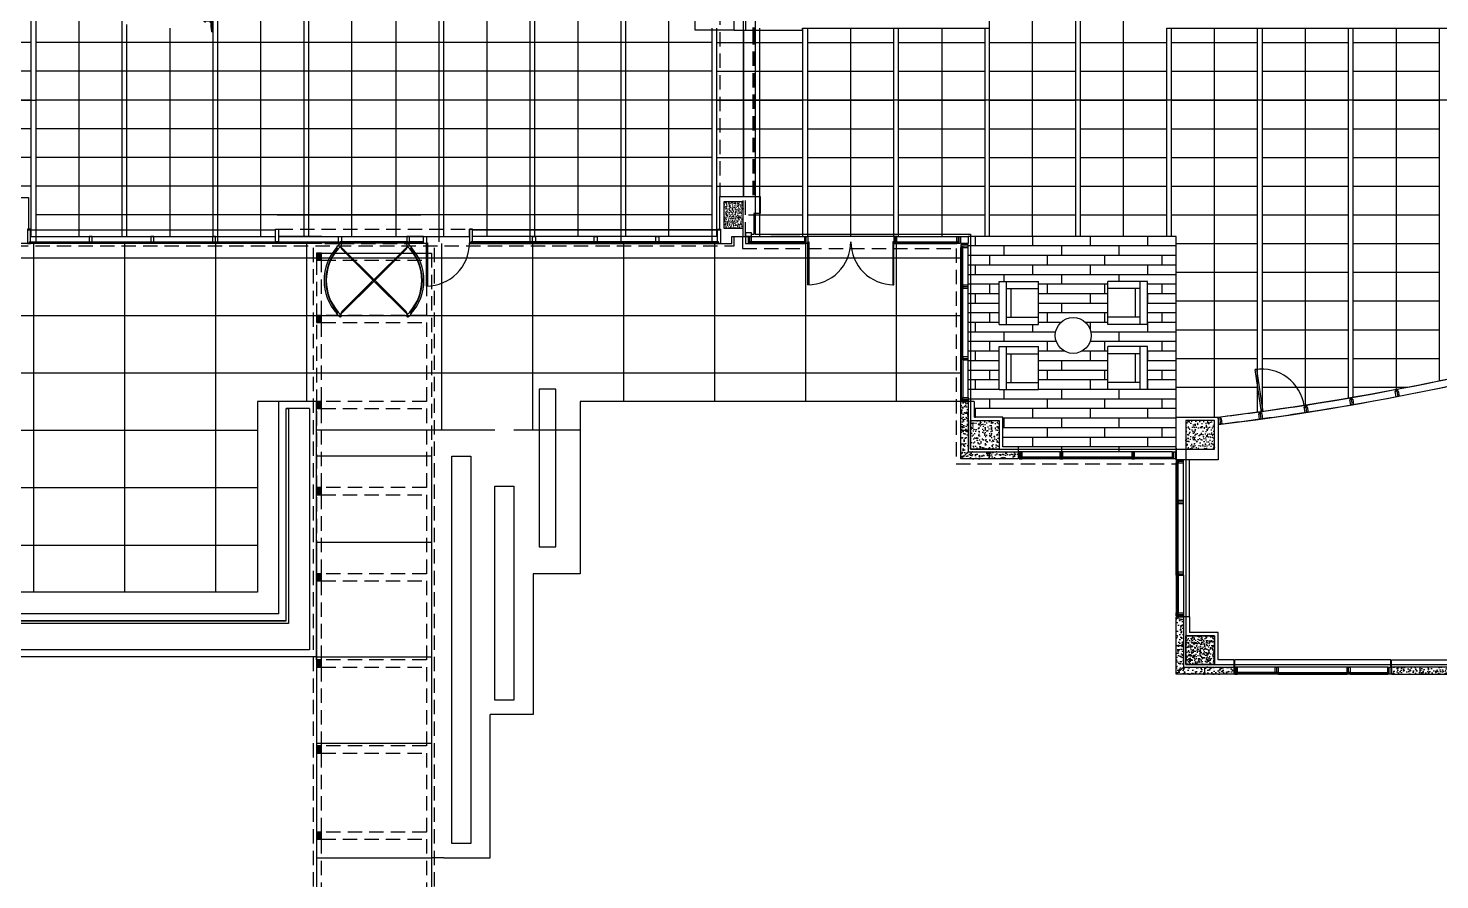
# Model space of a CAD drawing. Header units: inches. Extents: x -744 to 10613, y 1541 to 7685.
# Drawn here: x 5725 to 6904, y 5138 to 5850 of the extents above; entities that cross this region are included whole.
import ezdxf

# ---------------------------------------------------------------- set-up
doc = ezdxf.new("R2010")
doc.units = ezdxf.units.IN
doc.header["$LTSCALE"] = 96
doc.header["$MEASUREMENT"] = 0
doc.header["$PDSIZE"] = 1.5
doc.linetypes.add('HIDDEN2', pattern=[0.1875, 0.125, -0.0625])
doc.layers.get('0').update_dxf_attribs({"linetype": 'CONTINUOUS'})
for name, color, linetype in [('0_sIDEWALK', 30, 'CONTINUOUS'), ('1', 3, 'CONTINUOUS'), ('A-0-Shade', 252, 'CONTINUOUS'), ('A-ADA BUTTONS', 1, 'CONTINUOUS'), ('A-DR', 3, 'CONTINUOUS'), ('A-Floor Pattern', 251, 'CONTINUOUS'), ('A-LIGHTS', 1, 'CONTINUOUS'), ('A-SEC DESK', 3, 'CONTINUOUS'), ('A-TXT', 4, 'CONTINUOUS'), ('A_0_CONST', 11, 'CONTINUOUS'), ('A_1-7_CW_PC', 2, 'CONTINUOUS'), ('A_1-7_CW_PC_H', 6, 'CONTINUOUS'), ('A_1-8_COL', 7, 'CONTINUOUS'), ('A_1-8_COL_H', 6, 'CONTINUOUS'), ('A_1-8_COL_TEN_GYP', 2, 'CONTINUOUS'), ('A_1-8_CW_GLASS', 1, 'CONTINUOUS'), ('A_1-8_CW_GYP', 2, 'CONTINUOUS'), ('A_1-8_CW_MULL', 2, 'CONTINUOUS'), ('A_1-8_CW_PC', 2, 'CONTINUOUS'), ('A_1-8_CW_PC_H', 6, 'CONTINUOUS'), ('A_1-8_CW_SILL', 9, 'CONTINUOUS'), ('A_1_COL', 7, 'CONTINUOUS'), ('A_1_CW_GLASS', 1, 'CONTINUOUS'), ('A_1_CW_GYP', 2, 'CONTINUOUS'), ('A_1_CW_MULL', 2, 'CONTINUOUS'), ('A_1_CW_SILL', 9, 'CONTINUOUS'), ('A_1_CW_SLAB', 66, 'CONTINUOUS'), ('A_1_DR_PLN', 30, 'CONTINUOUS'), ('A_1_Sill', 1, 'CONTINUOUS'), ('A_1_STOR_MULL', 2, 'CONTINUOUS'), ('A_1_WALL_IN', 2, 'CONTINUOUS'), ('A_2-FINE', 1, 'CONTINUOUS'), ('A_BSEBD HTR', 8, 'CONTINUOUS'), ('A_FURNITURE', 1, 'CONTINUOUS'), ('A_PLANTER', 3, 'CONTINUOUS'), ('COVERED WALK', 1, 'CONTINUOUS'), ('I-FURN', 1, 'CONTINUOUS')]:
    doc.layers.add(name, color=color, linetype=linetype)

# ---------------------------------------------------------------- blocks, each defined once
blk = doc.blocks.new('Chair-Ambas')
for p, q in [((-18, 33), (-18, 0)), ((18, 33), (-18, 33)), ((18, 27), (-18, 27)), ((-12, 27), (-12, 0)), ((12, 27), (12, 0)), ((18, 33), (18, 0)), ((12, 23), (-12, 23)), ((18, 0), (-18, 0))]:
    blk.add_line(p, q)
blk = doc.blocks.new('COL_1-8_24X24')
at = {"layer": 'A_1-8_COL_H'}
h = blk.add_hatch(dxfattribs=at)
h.set_pattern_fill('AR-CONC,_I', color=256, style=2)
h.set_pattern_definition([(50, (-6180, -6718.462), (7.172602, -0.6275213), [0.75, -8.25]), (355, (-6180, -6718.462), (-1.3875133, 7.5219213), [0.6, -6.6]), (100.4514, (-6179.402, -6718.5144), (5.785094, 6.8943954), [0.637402, -7.011421]), (46.1842, (-6180, -6716.462), (10.6724105, -1.65519), [1.125, -12.375]), (96.6356, (-6179.111, -6716.6), (9.346627, 9.741179), [0.956103, -10.51713]), (351.1842, (-6180, -6716.462), (9.34662, 9.741186), [0.9, -9.9]), (21, (-6179, -6716.962), (5.9690705, -4.026189), [0.75, -8.25]), (326, (-6179, -6716.962), (2.4331533, 7.2515005), [0.6, -6.6]), (71.4514, (-6178.5026, -6717.2976), (8.4022263, 3.225305), [0.637402, -7.011421]), (37.5, (-6180, -6718.462), (0.12159855, 3.32893854), [0, -6.52, 0, -6.7, 0, -6.625]), (7.5, (-6180, -6718.462), (2.6306954, 3.9441171), [0, -3.82, 0, -6.37, 0, -2.525]), (327.5, (-6182.23, -6718.462), (5.3382244, -0.2255487), [0, -2.5, 0, -7.8, 0, -10.35]), (317.5, (-6183.23, -6718.462), (5.8318617, 1.0010498), [0, -3.25, 0, -5.18, 0, -7.35])])
h.paths.add_polyline_path([(-12, -12), (12, -12), (12, 12), (-12, 12)])
at = {"layer": 'A_0_CONST'}
blk.add_point((0, 0), dxfattribs=at)
at = {"layer": 'A_1-8_COL'}
blk.add_lwpolyline([(-12, -12), (12, -12), (12, 12), (-12, 12)], close=True, dxfattribs=at)
blk = doc.blocks.new('MUL_1-8_EX2')
at = {"layer": 'A_0_CONST'}
blk.add_line((0, 0), (0, -6), dxfattribs=at)
at = {"layer": 'A_1-8_CW_MULL'}
blk.add_lwpolyline([(-1.25, -6), (-1.25, 0), (1.25, 0), (1.25, -0.5), (0.5, -0.5), (0.5, -1.5), (1.25, -1.5), (1.25, -6)], close=True, dxfattribs=at)
blk = doc.blocks.new('PRE_1-8_COL2')
at = {"layer": 'A_1-8_CW_PC_H'}
h = blk.add_hatch(dxfattribs=at)
h.set_pattern_fill('AR-CONC', color=256, angle=90, style=0)
h.set_pattern_definition([(140, (-4476, -6744), (0.6275213, 7.172602), [0.75, -8.25]), (85, (-4476, -6744), (-7.5219213, -1.3875133), [0.6, -6.6]), (190.4514, (-4475.948, -6743.402), (-6.8943954, 5.785094), [0.637402, -7.011421]), (136.1842, (-4478, -6744), (1.65519, 10.6724105), [1.125, -12.375]), (186.6356, (-4477.862, -6743.111), (-9.741179, 9.346627), [0.956103, -10.51713]), (81.1842, (-4478, -6744), (-9.741186, 9.34662), [0.9, -9.9]), (111, (-4477.5, -6743), (4.026189, 5.9690705), [0.75, -8.25]), (56, (-4477.5, -6743), (-7.2515005, 2.433153), [0.6, -6.6]), (161.4514, (-4477.1645, -6742.5026), (-3.225305, 8.402226), [0.637402, -7.011421]), (127.5, (-4476, -6744), (-3.3289385, 0.12159855), [0, -6.52, 0, -6.7, 0, -6.625]), (97.5, (-4476, -6744), (-3.9441171, 2.6306954), [0, -3.82, 0, -6.37, 0, -2.525]), (57.5, (-4476, -6746.23), (0.2255487, 5.3382244), [0, -2.5, 0, -7.8, 0, -10.35]), (47.5, (-4476, -6747.23), (-1.0010498, 5.8318617), [0, -3.25, 0, -5.18, 0, -7.35])])
h.paths.add_polyline_path([(6, -48), (6, -6), (48, -6), (48, 0), (0, 0), (0, -48)])
at = {"layer": 'A_0_CONST'}
for p, q in [((6, -6), (0, 0)), ((24, 0), (24, -6)), ((0, -24), (6, -24))]:
    blk.add_line(p, q, dxfattribs=at)
at = {"layer": 'A_1-8_CW_PC'}
blk.add_lwpolyline([(6, -48), (6, -6), (48, -6), (48, 0), (0, 0), (0, -48)], close=True, dxfattribs=at)
blk = doc.blocks.new('MUL_1-8_EX1')
at = {"layer": 'A_0_CONST'}
blk.add_line((0, 0), (0, -6), dxfattribs=at)
at = {"layer": 'A_1-8_CW_MULL'}
blk.add_lwpolyline([(0.5, -1.5), (1.25, -1.5), (1.25, -6), (-1.25, -6), (-1.25, -1.5), (-0.5, -1.5), (-0.5, -0.5), (-1.25, -0.5), (-1.25, 0), (1.25, 0), (1.25, -0.5), (0.5, -0.5)], close=True, dxfattribs=at)
blk = doc.blocks.new('MUL_1_EX2')
at = {"layer": 'A_0_CONST'}
blk.add_line((0, 0), (0, -6), dxfattribs=at)
at = {"layer": 'A_1_CW_MULL'}
blk.add_lwpolyline([(-1.25, -6), (-1.25, 0), (1.25, 0), (1.25, -0.5), (0.5, -0.5), (0.5, -1.5), (1.25, -1.5), (1.25, -6)], close=True, dxfattribs=at)
blk = doc.blocks.new('MUL_1_EX1')
at = {"layer": 'A_0_CONST'}
blk.add_line((0, 0), (0, -6), dxfattribs=at)
at = {"layer": 'A_1_CW_MULL'}
blk.add_lwpolyline([(-0.5, -1.5), (-1.25, -1.5), (-1.25, -6), (1.25, -6), (1.25, -1.5), (0.5, -1.5), (0.5, -0.5), (1.25, -0.5), (1.25, 0), (-1.25, 0), (-1.25, -0.5), (-0.5, -0.5)], close=True, dxfattribs=at)
blk = doc.blocks.new('PRE_1-8_COL1')
at = {"layer": 'A_1-8_CW_PC_H'}
h = blk.add_hatch(dxfattribs=at)
h.set_pattern_fill('AR-CONC', color=256, style=0)
h.set_pattern_definition([(50, (-5100, -6744), (7.172602, -0.6275213), [0.75, -8.25]), (355, (-5100, -6744), (-1.3875133, 7.5219213), [0.6, -6.6]), (100.4514, (-5099.402, -6744.052), (5.785094, 6.8943954), [0.637402, -7.011421]), (46.1842, (-5100, -6742), (10.6724105, -1.65519), [1.125, -12.375]), (96.6356, (-5099.111, -6742.138), (9.346627, 9.741179), [0.956103, -10.51713]), (351.1842, (-5100, -6742), (9.34662, 9.741186), [0.9, -9.9]), (21, (-5099, -6742.5), (5.9690705, -4.026189), [0.75, -8.25]), (326, (-5099, -6742.5), (2.433153, 7.2515005), [0.6, -6.6]), (71.4514, (-5098.5026, -6742.8355), (8.4022263, 3.225305), [0.637402, -7.011421]), (37.5, (-5100, -6744), (0.12159855, 3.3289385), [0, -6.52, 0, -6.7, 0, -6.625]), (7.5, (-5100, -6744), (2.6306954, 3.9441171), [0, -3.82, 0, -6.37, 0, -2.525]), (327.5, (-5102.23, -6744), (5.3382244, -0.2255487), [0, -2.5, 0, -7.8, 0, -10.35]), (317.5, (-5103.23, -6744), (5.8318617, 1.0010498), [0, -3.25, 0, -5.18, 0, -7.35])])
h.paths.add_polyline_path([(-24, -6), (24, -6), (24, 0), (-24, 0)])
at = {"layer": 'A_0_CONST'}
blk.add_line((0, 0), (0, -6), dxfattribs=at)
at = {"layer": 'A_1-8_CW_PC'}
blk.add_lwpolyline([(-24, -6), (24, -6), (24, 0), (-24, 0)], close=True, dxfattribs=at)
blk = doc.blocks.new('PRE_1-7_COL2')
at = {"layer": 'A_1-7_CW_PC_H'}
h = blk.add_hatch(dxfattribs=at)
h.set_pattern_fill('AR-CONC', color=256, angle=90, style=0)
h.set_pattern_definition([(140, (-4476, -6744), (0.6275213, 7.172602), [0.75, -8.25]), (85, (-4476, -6744), (-7.5219213, -1.3875133), [0.6, -6.6]), (190.4514, (-4475.948, -6743.402), (-6.8943954, 5.785094), [0.637402, -7.011421]), (136.1842, (-4478, -6744), (1.65519, 10.6724105), [1.125, -12.375]), (186.6356, (-4477.862, -6743.111), (-9.741179, 9.346627), [0.956103, -10.51713]), (81.1842, (-4478, -6744), (-9.741186, 9.34662), [0.9, -9.9]), (111, (-4477.5, -6743), (4.026189, 5.9690705), [0.75, -8.25]), (56, (-4477.5, -6743), (-7.2515005, 2.433153), [0.6, -6.6]), (161.4514, (-4477.1645, -6742.5026), (-3.225305, 8.402226), [0.637402, -7.011421]), (127.5, (-4476, -6744), (-3.3289385, 0.12159855), [0, -6.52, 0, -6.7, 0, -6.625]), (97.5, (-4476, -6744), (-3.9441171, 2.6306954), [0, -3.82, 0, -6.37, 0, -2.525]), (57.5, (-4476, -6746.23), (0.2255487, 5.3382244), [0, -2.5, 0, -7.8, 0, -10.35]), (47.5, (-4476, -6747.23), (-1.0010498, 5.8318617), [0, -3.25, 0, -5.18, 0, -7.35])])
h.paths.add_polyline_path([(6, -48), (6, -6), (48, -6), (48, 0), (0, 0), (0, -48)])
at = {"layer": 'A_0_CONST'}
for p, q in [((6, -6), (0, 0)), ((24, 0), (24, -6)), ((0, -24), (6, -24))]:
    blk.add_line(p, q, dxfattribs=at)
at = {"layer": 'A_1-7_CW_PC'}
blk.add_lwpolyline([(6, -48), (6, -6), (48, -6), (48, 0), (0, 0), (0, -48)], close=True, dxfattribs=at)
blk = doc.blocks.new('monitor arm and monitor')
at = {"layer": '1', "linetype": 'Continuous', "ltscale": 2}
for p, q in [((-0.7, -0.7), (-9.4, -0.7)), ((-9.4, -0.8), (-9.4, -0.7)), ((0.7, -0.8), (-9.4, -0.8)), ((-8, -0.8), (-9.4, -0.8)), ((-9.4, -5.8), (-9.4, -6.1)), ((-9.1, -1.6), (-9, -5.8)), ((-8.3, -1.6), (-8.4, -5.8)), ((-8, -5.8), (-8, -6.1)), ((-0.7, -0.7), (0.7, -0.7)), ((0.7, -0.7), (0.7, -0.8))]:
    blk.add_line(p, q, dxfattribs=at)
blk.add_lwpolyline([(-10.5, -6.1), (-6.9, -6.1), (-6.9, -6.4), (-10.5, -6.4)], close=True, dxfattribs=at)
for points in [[(-9.5, -5.8), (-7.8, -5.8)], [(-7.8, -6.1), (-9.5, -6.1)]]:
    blk.add_lwpolyline(points, dxfattribs=at)
for centre in [(0, 0), (-8.7, -1.6)]:
    blk.add_circle(centre, 0.438, dxfattribs=at)
for centre, radius, start, end in [((0, 0), 1, 314.7731, 225.2269), ((-8.7, -1.5), 1, 134.7731, 45.2269), ((-9.5, -6), 0.135, 91.0096, 268.9904), ((-8.7, -3.6), 0.737, 58.3624, 121.6376), ((-8.7, -4.5), 0.737, 60.4034, 119.5966), ((-8.7, -5.7), 0.737, 63.0904, 116.9096), ((-7.8, -6), 0.135, 271.0096, 88.9904)]:
    blk.add_arc(centre, radius, start, end, dxfattribs=at)
at = {"layer": 'A-SEC DESK', "linetype": 'Continuous'}
blk.add_line((-7.8, -7.5), (-18.2, -7.5), dxfattribs=at)
blk.add_lwpolyline([(0.7, -7, -0.414214), (0.8, -7.1), (0.8, -7.9, -0.414214), (0.7, -8), (-18, -8, -0.414214), (-18.2, -7.9), (-18.2, -7.1, -0.414214), (-18, -7)], format="xyb", dxfattribs=at)
blk.add_arc((-8.7, -79.6), 73.3, 82.6581, 97.3419, dxfattribs=at)

msp = doc.modelspace()

# ---------------------------------------------------------------- hatches: boundary and pattern name
at = {"linetype": 'Continuous'}
h = msp.add_hatch(dxfattribs=at)
h.set_pattern_fill('AR-CONC', color=6, scale=0.5, angle=540, style=0)
h.set_pattern_definition([(230, (60531.227, 43620.4945), (-3.58630091, 0.31376067), [0.375, -4.125]), (175, (60531.227, 43620.4945), (0.69375667, -3.76096067), [0.3, -3.3]), (280.4514, (60530.928, 43620.5206), (-2.8925469, -3.44719771), [0.31870095, -3.50571056]), (226.1842, (60531.227, 43619.4945), (-5.33620524, 0.82759507), [0.5625, -6.1875]), (276.6356, (60530.782, 43619.5634), (-4.67331353, -4.87058935), [0.47805144, -5.258565]), (171.1842, (60531.227, 43619.4945), (-4.67330973, -4.870593), [0.45, -4.95]), (201, (60530.727, 43619.7445), (-2.98453526, 2.01309445), [0.375, -4.125]), (146, (60530.727, 43619.7445), (-1.21657666, -3.62575023), [0.3, -3.3]), (251.4514, (60530.478, 43619.9122), (-4.20111314, -1.61265248), [0.31870095, -3.50571056]), (217.5, (60531.2269, 43620.4945), (-0.060799277, -1.66446927), [0, -3.26, 0, -3.35, 0, -3.3125]), (187.5, (60531.2269, 43620.4945), (-1.315347687, -1.97205856), [0, -1.91, 0, -3.185, 0, -1.2625]), (147.5, (60532.3419, 43620.4945), (-2.66911218, 0.11277436), [0, -1.25, 0, -3.9, 0, -5.175]), (137.5, (60532.8419, 43620.4945), (-2.91593085, -0.50052491), [0, -1.625, 0, -2.59, 0, -3.675])])
h.paths.add_polyline_path([(6306, 5705), (6322, 5705), (6322, 5683), (6306, 5683)])
at = {"layer": 'A-ADA BUTTONS', "linetype": 'Continuous'}
h = msp.add_hatch(dxfattribs=at)
h.set_pattern_fill('ANSI31', color=256, scale=5, angle=360, style=0)
h.paths.add_polyline_path([(5965.5, 5656), (5969.5, 5656), (5969.5, 5662), (5965.5, 5662)])
h.paths.add_polyline_path([(5965.5, 5604), (5969.5, 5604), (5969.5, 5610), (5965.5, 5610)])
h.paths.add_polyline_path([(5965.5, 5532), (5969.5, 5532), (5969.5, 5538), (5965.5, 5538)])
h = msp.add_hatch(dxfattribs=at)
h.set_pattern_fill('ANSI31', color=256, scale=5, angle=360, style=0)
h.paths.add_polyline_path([(5965.5, 5460), (5969.5, 5460), (5969.5, 5466), (5965.5, 5466)])
h.paths.add_polyline_path([(5965.5, 5388), (5969.5, 5388), (5969.5, 5394), (5965.5, 5394)])
h.paths.add_polyline_path([(5965.5, 5316), (5969.5, 5316), (5969.5, 5322), (5965.5, 5322)])
h = msp.add_hatch(dxfattribs=at)
h.set_pattern_fill('ANSI31', color=256, scale=5, angle=360, style=0)
h.paths.add_polyline_path([(5965.5, 5244), (5969.5, 5244), (5969.5, 5250), (5965.5, 5250)])
h.paths.add_polyline_path([(5965.5, 5172), (5969.5, 5172), (5969.5, 5178), (5965.5, 5178)])
h.paths.add_polyline_path([(5965.5, 5100), (5969.5, 5100), (5969.5, 5106), (5965.5, 5106)])

# ---------------------------------------------------------------- linework, layer by layer
for points in [[(5775.5, 5671.5), (5778, 5671.5), (5778, 5676), (5775.5, 5676), (5775.5, 5671.5)], [(5827, 5671.5), (5829.5, 5671.5), (5829.5, 5676), (5827, 5676), (5827, 5671.5)], [(5878.5, 5671.5), (5881, 5671.5), (5881, 5676), (5878.5, 5676), (5878.5, 5671.5)], [(6148.5, 5671.5), (6146, 5671.5), (6146, 5676), (6148.5, 5676), (6148.5, 5671.5)], [(6200, 5671.5), (6197.5, 5671.5), (6197.5, 5676), (6200, 5676), (6200, 5671.5)], [(6251.5, 5671.5), (6249, 5671.5), (6249, 5676), (6251.5, 5676), (6251.5, 5671.5)]]:
    msp.add_lwpolyline(points)
at = {"layer": '0_sIDEWALK'}
for p, q in [((5934, 5538), (5916, 5538)), ((5916, 5538), (5916, 5378.5)), ((5934, 5360.5), (5934, 5538)), ((5965.5, 5538), (5934, 5538)), ((5965.5, 5322), (5965.5, 5538)), ((5965.5, 5492.5), (6061.5, 5492.5)), ((6061.5, 5492.5), (6061.5, 5156.5)), ((5965.5, 5420.5), (5965.5, 5024.5)), ((5965.5, 5420.5), (6061.5, 5420.5)), ((6146.5, 5393.8), (6146.5, 5276.4)), ((5916, 5378.5), (5505, 5378.5)), ((5934, 5360.5), (5475, 5360.5)), ((5965.5, 5324.5), (5517, 5324.5)), ((5965.5, 5324.5), (6061.5, 5324.5)), ((6110.5, 5156.5), (6110.5, 5276.4)), ((6146.5, 5276.4), (6110.5, 5276.4)), ((5965.5, 5252.5), (6061.5, 5252.5)), ((5965.5, 5156.5), (6061.5, 5156.5)), ((6072, 5156.5), (6061.5, 5156.5)), ((6061.5, 5156.5), (6061.5, 5024.5)), ((6072, 5156.5), (6110.5, 5156.5))]:
    msp.add_line(p, q, dxfattribs=at)
msp.add_lwpolyline([(6504, 5538), (6504, 5538), (6185.8, 5538), (6185.8, 5393.8), (6146.5, 5393.8)], dxfattribs=at)
at = {"layer": 'A-0-Shade', "color": 1, "linetype": 'Continuous'}
for p, q in [((6322, 5848.5), (6322, 5709.3)), ((6322.3, 5848.5), (6322.3, 5709.3))]:
    msp.add_line(p, q, dxfattribs=at)
msp.add_lwpolyline([(5615, 5676), (5698, 5676), (5698, 5677.7), (5694.8, 5677.7), (5694.8, 5708.6), (5724.6, 5708.6), (5724.6, 5681.5), (5931.2, 5681.5), (5931.2, 5682), (5933.7, 5682), (5933.7, 5676), (5984.8, 5676), (5984.8, 5676), (6042.3, 5676), (6042.3, 5676), (6093.3, 5676), (6093.3, 5682), (6095.8, 5682), (6095.8, 5681.5), (6302.4, 5681.5), (6302.4, 5708.6)], dxfattribs=at)
at = {"layer": 'A-DR'}
for points in [[(6376, 5635.5), (6376, 5671.5), (6377, 5671.5), (6377, 5635.5)], [(6448, 5635.5), (6448, 5671.5), (6447, 5671.5), (6447, 5635.5)]]:
    msp.add_lwpolyline(points, close=True, dxfattribs=at)
for centre, start, end in [((6376, 5671.5), 270, 0), ((6448, 5671.5), 180, 270)]:
    msp.add_arc(centre, 36, start, end, dxfattribs=at)
at = {"layer": 'A-Floor Pattern', "linetype": 'Continuous'}
for p, q in [((5767, 5676), (5767, 6024)), ((5803, 5676), (5803, 6024)), ((5955, 5676), (5955, 6024)), ((5959, 5676), (5959, 6024)), ((5995, 5676), (5995, 6024)), ((6032, 5676), (6032, 6024)), ((6068, 5671.5), (6068, 6024)), ((6072, 5676), (6072, 6024)), ((6108, 5676), (6108, 6024)), ((6144, 5671.5), (6144, 6024)), ((6148, 5676), (6148, 6024)), ((6184, 5676), (6184, 6024)), ((6224, 5676), (6224, 6024)), ((6260, 5676), (6260, 6024)), ((6220, 5671.5), (6220, 5982)), ((6564, 5676), (6564, 5920)), ((6640, 5676), (6640, 5920)), ((5919, 5676), (5919, 5879.9)), ((6600, 5676), (6600, 5881.4)), ((6604, 5676), (6604, 5881.5)), ((5879, 5676), (5879, 5871.1)), ((5883, 5671.5), (5883, 5874)), ((5727, 5676), (5727, 5859.6)), ((5731, 5671.5), (5731, 5859.6)), ((5807, 5676), (5807, 5853.1)), ((5843, 5676), (5843, 5850)), ((6296, 5671.5), (6296, 5850)), ((6300, 5676), (6300, 5850)), ((6336, 5676), (6336, 5850)), ((6372, 5676), (6372, 5850)), ((6376, 5676), (6376, 5850)), ((6412, 5676), (6412, 5850)), ((6448, 5676), (6448, 5850)), ((6452, 5676), (6452, 5850)), ((6488, 5850), (6488, 5676)), ((6524, 5850), (6524, 5676)), ((6528, 5676), (6528, 5850)), ((6676, 5676), (6676, 5850)), ((6680, 5676), (6680, 5850)), ((6716, 5525), (6716, 5850)), ((6752, 5529.2), (6752, 5850)), ((6756, 5529.7), (6756, 5850)), ((6774, 5850), (6810, 5850)), ((6792, 5534.9), (6792, 5850)), ((6828, 5540.8), (6828, 5850)), ((6832, 5541.5), (6832, 5850)), ((6868, 5548.1), (6868, 5850)), ((6904, 5555.3), (6904, 5850)), ((5727, 5838), (5655, 5838)), ((6296, 5838), (5731, 5838)), ((6300, 5838), (6372, 5838)), ((6376, 5838), (6448, 5838)), ((6452, 5838), (6524, 5838)), ((6528, 5838), (6600, 5838)), ((6604, 5838), (6676, 5838)), ((6680, 5838), (6752, 5838)), ((6756, 5838), (6828, 5838)), ((6832, 5838), (6904, 5838)), ((5727, 5814), (5655, 5814)), ((6296, 5814), (5731, 5814)), ((6300, 5814), (6372, 5814)), ((6376, 5814), (6448, 5814)), ((6452, 5814), (6524, 5814)), ((6528, 5814), (6600, 5814)), ((6604, 5814), (6676, 5814)), ((6680, 5814), (6752, 5814)), ((6756, 5814), (6828, 5814)), ((6832, 5814), (6904, 5814)), ((5727, 5790), (5655, 5790)), ((6296, 5790), (5731, 5790)), ((6300, 5790), (6372, 5790)), ((6376, 5790), (6448, 5790)), ((6452, 5790), (6524, 5790)), ((6528, 5790), (6600, 5790)), ((6604, 5790), (6676, 5790)), ((6680, 5790), (6752, 5790)), ((6756, 5790), (6828, 5790)), ((6832, 5790), (6904, 5790)), ((5727, 5766), (5655, 5766)), ((6296, 5766), (5731, 5766)), ((6300, 5766), (6372, 5766)), ((6376, 5766), (6448, 5766)), ((6452, 5766), (6524, 5766)), ((6528, 5766), (6600, 5766)), ((6604, 5766), (6676, 5766)), ((6680, 5766), (6752, 5766)), ((6756, 5766), (6828, 5766)), ((6832, 5766), (6904, 5766)), ((5727, 5742), (5655, 5742)), ((6296, 5742), (5731, 5742)), ((6300, 5742), (6372, 5742)), ((6376, 5742), (6448, 5742)), ((6452, 5742), (6524, 5742)), ((6528, 5742), (6600, 5742)), ((6604, 5742), (6676, 5742)), ((6680, 5742), (6752, 5742)), ((6756, 5742), (6828, 5742)), ((6832, 5742), (6904, 5742)), ((5727, 5718), (5655, 5718)), ((6296, 5718), (5731, 5718)), ((6300, 5718), (6372, 5718)), ((6376, 5718), (6448, 5718)), ((6452, 5718), (6524, 5718)), ((6528, 5718), (6600, 5718)), ((6604, 5718), (6676, 5718)), ((6680, 5718), (6752, 5718)), ((6756, 5718), (6828, 5718)), ((6832, 5718), (6904, 5718)), ((6296, 5694), (5731, 5694)), ((5932.5, 5694), (6052.5, 5694)), ((6326.5, 5694), (6372, 5694)), ((6376, 5694), (6448, 5694)), ((6452, 5694), (6524, 5694)), ((6528, 5694), (6600, 5694)), ((6604, 5694), (6676, 5694)), ((6680, 5694), (6752, 5694)), ((6756, 5694), (6828, 5694)), ((6832, 5694), (6904, 5694)), ((5969.8, 5676), (5933.8, 5676)), ((5972.3, 5676), (5984.5, 5676)), ((6448, 5676), (6376, 5676)), ((6684, 5676), (6510, 5676)), ((6516, 5676), (6516, 5668)), ((6564, 5676), (6564, 5668)), ((6612, 5676), (6612, 5668)), ((6660, 5676), (6660, 5668)), ((6684, 5524.2), (6684, 5676)), ((5729, 5670), (5729, 5378.5)), ((5805, 5670), (5805, 5378.5)), ((5881, 5670), (5881, 5378.5)), ((5969.8, 5670), (5933.8, 5670)), ((5957, 5670), (5957, 5538)), ((5972.3, 5670), (5984.5, 5670)), ((6070, 5670), (6070, 5514)), ((6146, 5670), (6146, 5514)), ((6222, 5670), (6222, 5538)), ((6298, 5670), (6298, 5538)), ((6374, 5670), (6374, 5538)), ((6450, 5670), (6450, 5538)), ((6684, 5668), (6510, 5668)), ((6540, 5668), (6540, 5660)), ((6588, 5668), (6588, 5660)), ((6636, 5668), (6636, 5660)), ((6684, 5670), (6752, 5670)), ((6756, 5670), (6828, 5670)), ((6832, 5670), (6904, 5670)), ((5523.8, 5658), (6503.2, 5658)), ((6684, 5660), (6510, 5660)), ((6684, 5652), (6510, 5652)), ((6516, 5652), (6516, 5644)), ((6528, 5660), (6528, 5652)), ((6564, 5652), (6564, 5644)), ((6576, 5660), (6576, 5652)), ((6612, 5652), (6612, 5644)), ((6624, 5660), (6624, 5652)), ((6660, 5652), (6660, 5644)), ((6672, 5660), (6672, 5652)), ((6684, 5644), (6510, 5644)), ((6540, 5644), (6540, 5638.4)), ((6588, 5644), (6588, 5636)), ((6636, 5644), (6636, 5638.4)), ((6684, 5646), (6752, 5646)), ((6756, 5646), (6828, 5646)), ((6832, 5646), (6904, 5646)), ((6536, 5636), (6510, 5636)), ((6536, 5628), (6510, 5628)), ((6516, 5628), (6516, 5620)), ((6528, 5636), (6528, 5628)), ((6626.9, 5636), (6569, 5636)), ((6626.9, 5628), (6569, 5628)), ((6576, 5636), (6576, 5628)), ((6612, 5628), (6612, 5620)), ((6624, 5636), (6624, 5628)), ((6684, 5636), (6659.9, 5636)), ((6684, 5628), (6659.9, 5628)), ((6660, 5628), (6660, 5620)), ((6672, 5636), (6672, 5628)), ((6536, 5620), (6510, 5620)), ((6626.9, 5620), (6569, 5620)), ((6588, 5620), (6588, 5612)), ((6684, 5620), (6659.9, 5620)), ((6684, 5622), (6752, 5622)), ((6756, 5622), (6828, 5622)), ((6832, 5622), (6904, 5622)), ((5523.8, 5610), (6503.2, 5610)), ((6536, 5612), (6510, 5612)), ((6536, 5604), (6510, 5604)), ((6516, 5604), (6516, 5596)), ((6528, 5612), (6528, 5604)), ((6626.9, 5612), (6569, 5612)), ((6587.6, 5604), (6569, 5604)), ((6576, 5612), (6576, 5604)), ((6626.9, 5604), (6608.3, 5604)), ((6612, 5604), (6612, 5598.4)), ((6624, 5612), (6624, 5604)), ((6684, 5612), (6659.9, 5612)), ((6684, 5604), (6659.9, 5604)), ((6660, 5604), (6660, 5596)), ((6672, 5612), (6672, 5604)), ((6583.2, 5596), (6510, 5596)), ((6540, 5596), (6540, 5588)), ((6564, 5602.4), (6564, 5596)), ((6684, 5596), (6612.7, 5596)), ((6636, 5596), (6636, 5588)), ((6684, 5598), (6752, 5598)), ((6756, 5598), (6828, 5598)), ((6832, 5598), (6904, 5598)), ((6583.8, 5588), (6510, 5588)), ((6528, 5588), (6528, 5580)), ((6576, 5588), (6576, 5580)), ((6684, 5588), (6612, 5588)), ((6624, 5588), (6624, 5580)), ((6672, 5588), (6672, 5580)), ((6536, 5580), (6510, 5580)), ((6536, 5572), (6510, 5572)), ((6516, 5580), (6516, 5572)), ((6590.7, 5580), (6569, 5580)), ((6626.9, 5572), (6569, 5572)), ((6588, 5572), (6588, 5564)), ((6626.9, 5580), (6605.1, 5580)), ((6612, 5580), (6612, 5572)), ((6684, 5580), (6659.9, 5580)), ((6684, 5572), (6659.9, 5572)), ((6660, 5580), (6660, 5572)), ((6684, 5574), (6752, 5574)), ((6756, 5574), (6828, 5574)), ((6832, 5574), (6904, 5574)), ((5523.8, 5562), (6503.2, 5562)), ((6536, 5564), (6510, 5564)), ((6528, 5564), (6528, 5556)), ((6626.9, 5564), (6569, 5564)), ((6576, 5564), (6576, 5556)), ((6624, 5564), (6624, 5556)), ((6684, 5564), (6659.9, 5564)), ((6672, 5564), (6672, 5556)), ((6536, 5556), (6510, 5556)), ((6536, 5548), (6510, 5548)), ((6516, 5556), (6516, 5548)), ((6540, 5547.9), (6540, 5540)), ((6626.9, 5556), (6569, 5556)), ((6626.9, 5548), (6569, 5548)), ((6588, 5548), (6588, 5540)), ((6612, 5556), (6612, 5548)), ((6636, 5548), (6636, 5540)), ((6684, 5556), (6659.9, 5556)), ((6684, 5548), (6659.9, 5548)), ((6660, 5556), (6660, 5548)), ((6684, 5550), (6752, 5550)), ((6756, 5550), (6828, 5550)), ((6832, 5550), (6877.4, 5550)), ((6684, 5540), (6510, 5540)), ((6528, 5540), (6528, 5532)), ((6576, 5540), (6576, 5532)), ((6624, 5540), (6624, 5532)), ((6672, 5540), (6672, 5532)), ((6684, 5532), (6515, 5532)), ((6516, 5532), (6516, 5524.2)), ((6684, 5524), (6539, 5524)), ((6540, 5524), (6540, 5516)), ((6564, 5532), (6564, 5524)), ((6588, 5524), (6588, 5516)), ((6612, 5532), (6612, 5524)), ((6636, 5524), (6636, 5516)), ((6660, 5532), (6660, 5524)), ((5523.8, 5514), (5916, 5514)), ((6114.5, 5514), (5965.5, 5514)), ((6185.8, 5514), (6130.5, 5514)), ((6684, 5516), (6539, 5516)), ((6576, 5516), (6576, 5508)), ((6624, 5516), (6624, 5508)), ((6672, 5516), (6672, 5508)), ((6684, 5508), (6539, 5508)), ((6684, 5500), (6552, 5500)), ((6564, 5508), (6564, 5500)), ((6588, 5500), (6588, 5496)), ((6612, 5508), (6612, 5500)), ((6636, 5500), (6636, 5496)), ((6660, 5508), (6660, 5500)), ((5343, 5466), (5916, 5466)), ((5343, 5418), (5916, 5418))]:
    msp.add_line(p, q, dxfattribs=at)
for points in [[(4815, 5790), (5727, 5790), (5731, 5790), (5731, 5826)], [(7212, 5790), (6300, 5790), (6296, 5790), (6296, 5826)]]:
    msp.add_lwpolyline(points, dxfattribs=at)
for centre, radius, start, end in [((6470.4, 7618.7), 2108.4, 278.4778, 288.3795), ((6470.4, 7618.7), 2114.4, 278.4505, 288.3795), ((6469.5, 7625.7), 2115.5, 276.7733, 278.4466), ((6470.4, 7618.7), 2114.4, 276.7525, 278.4505)]:
    msp.add_arc(centre, radius, start, end, dxfattribs=at)
at = {"layer": 'A-LIGHTS', "linetype": 'Continuous'}
msp.add_lwpolyline([(5942, 5532), (5942, 5352.5), (5481, 5352.5), (5481, 5354.5), (5940, 5354.5), (5940, 5532), (5942, 5532)], dxfattribs=at)
at = {"layer": 'A-TXT', "linetype": 'Continuous'}
msp.add_line((6540, 5524), (6540, 5516), dxfattribs=at)
at = {"layer": 'A-TXT', "color": 1, "linetype": 'Continuous'}
msp.add_arc((6441.7, 7798.2), 2290, 276.9491, 285.4257, dxfattribs=at)
at = {"layer": 'A_1-8_COL_TEN_GYP'}
for p, q in [((6336.3, 5709.3), (6336.3, 5695)), ((6336.3, 5695), (6331, 5695)), ((6331, 5695), (6331, 5677.7)), ((6331, 5677.7), (6329, 5677.7)), ((6324, 5670), (6326, 5670)), ((6515, 5538), (6510, 5538)), ((6552, 5500.2), (6552, 5495.2)), ((6695, 5358), (6690, 5358)), ((6732, 5322), (6732, 5316))]:
    msp.add_line(p, q, dxfattribs=at)
for points in [[(6302.5, 5682), (6302.5, 5701.6), (6302.5, 5709.3), (6336.3, 5709.3)], [(5725.5, 5670), (5714.5, 5670), (5714.5, 5676), (5703, 5676), (5703, 5670)], [(6303, 5670), (6312.5, 5670), (6312.5, 5676), (6324, 5676), (6324, 5670)], [(6328.5, 5670), (6326, 5670)], [(6515, 5538), (6515, 5525)], [(6539, 5500.2), (6539, 5525), (6515, 5525)], [(6552, 5500.2), (6539, 5500.2)], [(6695, 5358), (6695, 5345)], [(6719, 5322), (6719, 5345), (6695, 5345)], [(6732, 5322), (6719, 5322)]]:
    msp.add_lwpolyline(points, dxfattribs=at)
for points in [[(6324, 5679), (6324, 5676), (6329, 5676), (6329, 5679)], [(6324, 5670), (6326.5, 5670), (6326.5, 5676), (6324, 5676)]]:
    msp.add_lwpolyline(points, close=True, dxfattribs=at)
at = {"layer": 'A_1-8_CW_GLASS'}
for p, q in [((6504.5, 5666.8), (6504.5, 5635.2)), ((6505.5, 5635.2), (6505.5, 5666.8)), ((6504.5, 5575.3), (6504.5, 5632.8)), ((6505.5, 5575.3), (6505.5, 5632.8)), ((6504.5, 5541.3), (6504.5, 5572.8)), ((6505.5, 5572.8), (6505.5, 5541.3)), ((6586.7, 5491.5), (6555.2, 5491.5)), ((6555.2, 5490.5), (6586.7, 5490.5)), ((6646.7, 5491.5), (6589.2, 5491.5)), ((6646.7, 5490.5), (6589.2, 5490.5)), ((6649.2, 5491.5), (6680.7, 5491.5)), ((6680.7, 5490.5), (6649.2, 5490.5)), ((6684.5, 5395.3), (6684.5, 5452.8)), ((6685.5, 5395.3), (6685.5, 5452.8))]:
    msp.add_line(p, q, dxfattribs=at)
at = {"layer": 'A_1-8_CW_GYP'}
msp.add_lwpolyline([(6864, 5316), (6864, 5322), (6912, 5322), (6912, 5316)], dxfattribs=at)
at = {"layer": 'A_1-8_CW_MULL'}
for points in [[(5724, 5682), (5724, 5670), (5726.5, 5670), (5726.5, 5670.5), (5725.6, 5670.5), (5725.6, 5671.5), (5726.5, 5671.5), (5726.5, 5682)], [(6303, 5682), (6303, 5670), (6300.5, 5670), (6300.5, 5670.5), (6301.4, 5670.5), (6301.4, 5671.5), (6300.5, 5671.5), (6300.5, 5682)], [(6504, 5676), (6510, 5676), (6510, 5670), (6504, 5670)]]:
    msp.add_lwpolyline(points, close=True, dxfattribs=at)
at = {"layer": 'A_1-8_CW_SILL'}
for p, q in [((5726.5, 5676), (5931.3, 5676)), ((6054.8, 5676), (6043.3, 5676)), ((6300.5, 5676), (6095.8, 5676)), ((6448, 5676), (6504, 5676)), ((5931.3, 5670), (5726.5, 5670)), ((6054.7, 5670), (6042.6, 5670)), ((6095.8, 5670), (6305.5, 5670)), ((6504, 5541.3), (6504, 5666.8)), ((6510, 5541.3), (6510, 5666.8)), ((6680.7, 5496), (6555.2, 5496)), ((6680.7, 5490), (6555.2, 5490)), ((6695, 5358), (6695, 5489.2))]:
    msp.add_line(p, q, dxfattribs=at)
msp.add_lwpolyline([(6863.3, 5316), (6863.3, 5322), (6732.8, 5322), (6732.8, 5316)], dxfattribs=at)
at = {"layer": 'A_1_COL'}
msp.add_lwpolyline([(6322, 5705), (6306, 5705), (6306, 5683), (6322, 5683), (6322, 5705)], dxfattribs=at)
at = {"layer": 'A_1_CW_GLASS'}
for p, q in [((6374.3, 5671.5), (6326.5, 5671.5)), ((6374.3, 5670.5), (6326.5, 5670.5)), ((6450.5, 5671.5), (6500.7, 5671.5)), ((6450.5, 5670.5), (6500.7, 5670.5)), ((6684.5, 5455.3), (6684.5, 5486.8)), ((6685.5, 5455.3), (6685.5, 5486.8)), ((6684.5, 5392.8), (6684.5, 5361.3)), ((6685.5, 5392.8), (6685.5, 5361.3)), ((6766.8, 5311.5), (6735.3, 5311.5)), ((6766.8, 5310.5), (6735.3, 5310.5)), ((6769.3, 5311.5), (6826.8, 5311.5)), ((6769.3, 5310.5), (6826.8, 5310.5)), ((6829.3, 5311.5), (6860.8, 5311.5)), ((6829.3, 5310.5), (6860.8, 5310.5))]:
    msp.add_line(p, q, dxfattribs=at)
for points in [[(5776.6, 5671.5), (5776.6, 5670.5), (5725.6, 5670.5), (5725.6, 5671.5), (5776.6, 5671.5)], [(5828.1, 5671.5), (5828.1, 5670.5), (5776.9, 5670.5), (5776.9, 5671.5), (5828.1, 5671.5)], [(5879.6, 5671.5), (5879.6, 5670.5), (5828.4, 5670.5), (5828.4, 5671.5), (5879.6, 5671.5)], [(5932.4, 5671.5), (5932.4, 5670.5), (5879.9, 5670.5), (5879.9, 5671.5), (5932.4, 5671.5)], [(5983.8, 5671.5), (5983.8, 5670.5), (5932.6, 5670.5), (5932.6, 5671.5), (5983.8, 5671.5)], [(6043.3, 5671.5), (6043.3, 5670.5), (6054.7, 5670.5)], [(6054.7, 5671.5), (6043.3, 5671.5)], [(6094.6, 5671.5), (6094.6, 5670.5), (6147.1, 5670.5), (6147.1, 5671.5), (6094.6, 5671.5)], [(6147.4, 5671.5), (6147.4, 5670.5), (6198.6, 5670.5), (6198.6, 5671.5), (6147.4, 5671.5)], [(6198.9, 5671.5), (6198.9, 5670.5), (6250.1, 5670.5), (6250.1, 5671.5), (6198.9, 5671.5)], [(6250.4, 5671.5), (6250.4, 5670.5), (6301.4, 5670.5), (6301.4, 5671.5), (6250.4, 5671.5)]]:
    msp.add_lwpolyline(points, dxfattribs=at)
at = {"layer": 'A_1_CW_GYP'}
msp.add_lwpolyline([(6719, 5525), (6719, 5489.2), (6684, 5489.2), (6684, 5525), (6719, 5525)], dxfattribs=at)
at = {"layer": 'A_1_CW_SILL'}
for p, q in [((6325.3, 5676), (6373.5, 5676)), ((6369.5, 5676), (6345.3, 5676)), ((6326.5, 5670), (6373.5, 5670)), ((6369.5, 5670), (6345.3, 5670)), ((6450.5, 5670), (6500.7, 5670)), ((6452.1, 5670), (6470.8, 5670)), ((6684, 5392.8), (6684, 5486.8)), ((6690, 5455.3), (6690, 5486.8)), ((6690, 5395.3), (6690, 5452.8)), ((6684, 5392.8), (6684, 5361.3)), ((6690, 5392.8), (6690, 5361.3)), ((6860.8, 5316), (6735.3, 5316)), ((6766.8, 5310), (6735.3, 5310)), ((6769.3, 5310), (6826.8, 5310)), ((6829.3, 5310), (6860.8, 5310))]:
    msp.add_line(p, q, dxfattribs=at)
at = {"layer": 'A_1_CW_SLAB'}
for points in [[(6692, 6502), (6512, 6502), (6512, 6322), (6332, 6322), (6332, 5678), (6512, 5678), (6512, 5498), (6692, 5498)], [(6692, 5498), (6692, 5498), (6692, 5318), (7052, 5318), (7052, 5318)]]:
    msp.add_lwpolyline(points, dxfattribs=at)
at = {"layer": 'A_1_DR_PLN', "color": 1, "linetype": 'HIDDEN2'}
for p, q in [((5933.7, 5682), (6093.3, 5682)), ((5984.8, 5670), (6042.3, 5670))]:
    msp.add_line(p, q, dxfattribs=at)
at = {"layer": 'A_1_DR_PLN', "color": 2, "linetype": 'Continuous'}
for p, q in [((5983.6, 5665.6), (5982.2, 5666.9)), ((5984.8, 5669.6), (5984.8, 5670)), ((5986.3, 5670), (5986.3, 5669.6)), ((6040.8, 5670), (6040.8, 5669.6)), ((6042.3, 5669.6), (6042.3, 5670)), ((6043.4, 5665.6), (6044.8, 5666.9)), ((5983.7, 5612.7), (5982.3, 5611.4)), ((6043.3, 5612.7), (6044.7, 5611.4))]:
    msp.add_line(p, q, dxfattribs=at)
at = {"layer": 'A_1_DR_PLN', "color": 4, "linetype": 'Continuous'}
for p, q in [((5986.3, 5665.5), (6012.6, 5639.4)), ((5987, 5666.2), (6013.3, 5640.1)), ((6040, 5666.2), (6013.7, 5640.1)), ((6040.7, 5665.5), (6014.4, 5639.4)), ((6011.3, 5640.6), (6012, 5641.4)), ((6012.6, 5639.4), (6013.3, 5640.1)), ((6014.4, 5639.4), (6013.7, 5640.1)), ((6015.7, 5640.6), (6015, 5641.4)), ((5986.3, 5612.8), (6012.6, 5639)), ((5987, 5612.1), (6013.3, 5638.3)), ((6011.3, 5637.7), (6012, 5637)), ((6012.6, 5639), (6013.3, 5638.3)), ((6014.4, 5639), (6013.7, 5638.3)), ((6040, 5612.1), (6013.7, 5638.3)), ((6040.7, 5612.8), (6014.4, 5639)), ((6015.7, 5637.7), (6015, 5637))]:
    msp.add_line(p, q, dxfattribs=at)
at = {"layer": 'A_1_DR_PLN', "color": 1, "linetype": 'Continuous'}
for p, q in [((5986.5, 5665.8), (5986.5, 5665.8)), ((5988, 5664.3), (6011.6, 5640.9)), ((5988.2, 5664.4), (6011.8, 5641.1)), ((6038.8, 5664.4), (6015.2, 5641.1)), ((6039, 5664.3), (6015.4, 5640.9)), ((6040.5, 5665.8), (6040.5, 5665.8)), ((5988, 5614.1), (6011.6, 5637.4)), ((5988.2, 5613.9), (6011.8, 5637.3)), ((6038.8, 5613.9), (6015.2, 5637.3)), ((6039, 5614.1), (6015.4, 5637.4)), ((5986.5, 5612.6), (5986.5, 5612.6)), ((5986.5, 5612.6), (5986.5, 5612.6)), ((6040.5, 5612.6), (6040.5, 5612.6))]:
    msp.add_line(p, q, dxfattribs=at)
at = {"layer": 'A_1_DR_PLN'}
msp.add_lwpolyline([(6057.3, 5670), (6057.3, 5670), (6054.8, 5670), (6054.8, 5670.5), (6054.8, 5670.5), (6054.8, 5671.5), (6054.8, 5671.5), (6054.8, 5676), (6057.3, 5676), (6057.3, 5670)], dxfattribs=at)
for points in [[(6057.3, 5634.5), (6057.3, 5670.5), (6058.3, 5670.5), (6058.3, 5634.5)], [(6750.1, 5564.7), (6751.1, 5564.9), (6756.3, 5529.3), (6755.3, 5529.1)]]:
    msp.add_lwpolyline(points, close=True, dxfattribs=at)
at = {"layer": 'A_1_DR_PLN', "color": 4, "linetype": 'Continuous'}
msp.add_circle((6013.5, 5639.2), 0.75, dxfattribs=at)
at = {"layer": 'A_1_DR_PLN', "color": 8, "linetype": 'Continuous'}
for start, end in [(138.4969, 221.6268), (318.3732, 41.5031)]:
    msp.add_arc((6013.5, 5639.2), 41.7, start, end, dxfattribs=at)
at = {"layer": 'A_1_DR_PLN', "color": 1, "linetype": 'Continuous'}
for centre, radius, start, end in [((6013.5, 5639.2), 40.4, 138.5583, 221.5714), ((6013.5, 5639.2), 39.9, 138.5859, 221.5466), ((5987.4, 5667.3), 1.61, 154.6952, 242.137), ((5987.9, 5667.7), 2.03, 173.252, 236.239), ((6039.1, 5667.7), 2.03, 303.761, 6.748), ((6039.6, 5667.3), 1.61, 297.863, 25.3048), ((6013.5, 5639.2), 39.9, 318.4534, 41.4141), ((6013.5, 5639.2), 40.4, 318.4286, 41.4417), ((5987.4, 5611.1), 1.61, 117.863, 205.3048), ((5987.9, 5610.6), 2.03, 123.761, 186.748), ((6039.1, 5610.6), 2.03, 353.252, 56.239), ((6039.6, 5611.1), 1.61, 334.6952, 62.137)]:
    msp.add_arc(centre, radius, start, end, dxfattribs=at)
at = {"layer": 'A_1_DR_PLN', "color": 2, "linetype": 'Continuous'}
for centre, radius, start, end in [((7489.3, 4273.6), 2052.5, 137.1436, 137.247), ((6013.5, 5639.2), 39.9, 134.9999, 138.5825), ((5983.3, 5669.6), 2.96, 312.8798, 0.3679), ((6043.7, 5669.6), 2.96, 179.6321, 227.1202), ((6013.5, 5639.2), 39.9, 41.4175, 45.0001), ((4537.7, 4273.6), 2052.5, 42.753, 42.8564), ((6016.9, 5642.6), 46.6, 221.9813, 226.0514), ((6013.4, 5639.1), 39.8, 221.5401, 226.2635), ((5985.3, 5609.7), 0.939, 221.2476, 47.3699), ((6041.7, 5609.7), 0.939, 132.6301, 318.7524), ((6013.6, 5639.1), 39.8, 313.7365, 318.4599), ((6010.1, 5642.6), 46.6, 313.9486, 318.0187)]:
    msp.add_arc(centre, radius, start, end, dxfattribs=at)
at = {"layer": 'A_1_DR_PLN', "color": 4, "linetype": 'Continuous'}
for centre, radius, start, end in [((6015, 5637.7), 40, 134.5231, 135.9555), ((6015, 5637.7), 37.9, 134.4829, 135.9957), ((6012, 5637.7), 37.9, 44.0422, 45.5171), ((6012, 5637.7), 40, 44.0825, 45.4769), ((6015, 5640.7), 40, 224.0445, 225.4769), ((6015, 5640.7), 37.9, 224.0043, 225.5171), ((6012, 5640.7), 37.9, 314.4829, 315.9957), ((6012, 5640.7), 40, 314.5231, 315.9555)]:
    msp.add_arc(centre, radius, start, end, dxfattribs=at)
at = {"layer": 'A_1_DR_PLN'}
for centre, start, end in [((6057.3, 5670.5), 270, 0), ((6755.3, 5529.1), 8.2815, 98.3025)]:
    msp.add_arc(centre, 36, start, end, dxfattribs=at)
at = {"layer": 'A_1_DR_PLN', "linetype": 'Continuous'}
for centre, start, end in [((6013.5, 5640), 146.1881, 146.2199), ((6013.5, 5640), 33.7801, 33.8119), ((6013.5, 5638.4), 213.7801, 213.8119), ((6013.5, 5638.4), 326.1881, 326.2199)]:
    msp.add_arc(centre, 2.62, start, end, dxfattribs=at)
at = {"layer": 'A_1_Sill'}
msp.add_lwpolyline([(5985, 5671.5), (5985, 5670.5), (6042, 5670.5), (6042, 5671.5), (5985, 5671.5)], dxfattribs=at)
msp.add_arc((6463, 7643.5), 2140.2, 276.8695, 290.4542, dxfattribs=at)
at = {"layer": 'A_1_STOR_MULL'}
for points in [[(5933.7, 5671.5), (5932.6, 5671.5), (5932.6, 5670.5), (5933.7, 5670.5), (5933.7, 5670), (5931.2, 5670), (5931.2, 5670.5), (5932.4, 5670.5), (5932.4, 5671.5), (5931.2, 5671.5), (5931.2, 5671.5), (5931.2, 5682), (5933.7, 5682)], [(6095.8, 5670.5), (6094.6, 5670.5), (6094.6, 5671.5), (6095.8, 5671.5), (6095.8, 5671.5), (6095.8, 5682), (6093.3, 5682), (6093.3, 5671.5), (6093.3, 5670), (6095.8, 5670), (6095.8, 5670.5)]]:
    msp.add_lwpolyline(points, close=True, dxfattribs=at)
for points in [[(5986.3, 5670), (5986.3, 5670), (5983.8, 5670), (5983.8, 5670.5), (5983.8, 5670.5), (5983.8, 5671.5), (5983.8, 5671.5), (5983.8, 5676), (5986.3, 5676), (5986.3, 5670)], [(6040.8, 5670.5), (6040.8, 5670), (6043.3, 5670), (6043.3, 5670.5), (6043.3, 5670.5), (6043.3, 5671.5), (6043.3, 5671.5), (6043.3, 5676), (6040.8, 5676), (6040.8, 5670.5)], [(6093.3, 5671.5), (6093.3, 5671.5), (6093.3, 5670.5), (6093.3, 5670.5)]]:
    msp.add_lwpolyline(points, dxfattribs=at)
at = {"layer": 'A_1_WALL_IN'}
for p, q in [((6314.5, 5848.5), (6314.5, 5954.8)), ((6528, 5850), (6528, 5872)), ((6314.5, 5848.5), (6330, 5848.5)), ((6330, 5850.5), (6330, 5848.5)), ((6331.1, 5848.5), (6331.1, 5850.5)), ((6331.1, 5848.5), (6371.5, 5848.5)), ((6371.5, 5850), (6528, 5850)), ((6371.5, 5848.5), (6371.5, 5850)), ((6676, 5850), (6926, 5850)), ((6684, 5499.1), (6684, 5489.2)), ((6684, 5499.1), (6684, 5489.2)), ((6684, 5495.7), (6684, 5489.2)), ((6684, 5495.7), (6684, 5489.2)), ((6684, 5489.2), (6690, 5489.2))]:
    msp.add_line(p, q, dxfattribs=at)
at = {"layer": 'A_1_WALL_IN', "color": 8}
for points in [[(6322, 5954.8), (6322, 5848.5)], [(6324, 5954.8), (6324, 5848.5)]]:
    msp.add_lwpolyline(points, dxfattribs=at)
at = {"layer": 'A_2-FINE', "linetype": 'HIDDEN2'}
for p, q in [((6302.5, 5990.8), (6302.5, 5708.6)), ((6330, 5848.5), (6330, 5709.3)), ((6331.1, 5848.5), (6331.1, 5709.3)), ((6322, 5676), (6322, 5709.3)), ((6324, 5676), (6324, 5709.3)), ((6321.5, 5676), (6321.5, 5666))]:
    msp.add_line(p, q, dxfattribs=at)
for points in [[(5712.5, 5676), (5712.5, 5668), (6314.5, 5668), (6314.5, 5676)], [(6321.5, 5666), (6500, 5666), (6500, 5486), (6684, 5486)]]:
    msp.add_lwpolyline(points, dxfattribs=at)
at = {"layer": 'A_BSEBD HTR'}
for p, q in [((5726.5, 5681.5), (5931.3, 5681.5)), ((6300.5, 5681.5), (6095.8, 5681.5))]:
    msp.add_line(p, q, dxfattribs=at)
at = {"layer": 'A_FURNITURE', "linetype": 'Continuous'}
for p, q in [((6684, 5676), (6510, 5676)), ((6684, 5525), (6684, 5676))]:
    msp.add_line(p, q, dxfattribs=at)
at = {"layer": 'A_PLANTER', "linetype": 'Continuous'}
for p, q in [((5940, 5354.5), (5940, 5532)), ((5959.5, 5532), (5940, 5532)), ((5959.5, 5532), (5959.5, 5330.5)), ((5940, 5354.5), (5481, 5354.5)), ((5959.5, 5330.5), (5481, 5330.5))]:
    msp.add_line(p, q, dxfattribs=at)
for points in [[(6281.8, 5848.5), (6281.8, 5954.8), (6314.5, 5954.8)], [(6314.5, 5848.5), (6281.8, 5848.5)], [(6151.5, 5416.4), (6165.5, 5416.4), (6165.5, 5548.4), (6151.5, 5548.4), (6151.5, 5416.4)]]:
    msp.add_lwpolyline(points, dxfattribs=at)
for points in [[(6094.5, 5168.5), (6078.5, 5168.5), (6078.5, 5492.4), (6094.5, 5492.4)], [(6094.5, 5168.5), (6078.5, 5168.5), (6078.5, 5492.4), (6094.5, 5492.4)], [(6130.5, 5288.4), (6114.5, 5288.4), (6114.5, 5467.2), (6130.5, 5467.2)]]:
    msp.add_lwpolyline(points, close=True, dxfattribs=at)
at = {"layer": 'COVERED WALK', "linetype": 'HIDDEN2'}
for p, q in [((5963, 5024.5), (5963, 5670)), ((6064, 5024.5), (6064, 5670)), ((5965.5, 5656), (5965.5, 5044.5)), ((6061.5, 5662), (6061.5, 5044.5))]:
    msp.add_line(p, q, dxfattribs=at)
at = {"layer": 'COVERED WALK'}
msp.add_line((5969.5, 5662), (6061.5, 5662), dxfattribs=at)
at = {"layer": 'COVERED WALK', "linetype": 'Continuous'}
for points in [[(5965.5, 5656), (5969.5, 5656), (5969.5, 5662), (5965.5, 5662)], [(5965.5, 5604), (5969.5, 5604), (5969.5, 5610), (5965.5, 5610)], [(5965.5, 5532), (5969.5, 5532), (5969.5, 5538), (5965.5, 5538)], [(5965.5, 5460), (5969.5, 5460), (5969.5, 5466), (5965.5, 5466)], [(5965.5, 5388), (5969.5, 5388), (5969.5, 5394), (5965.5, 5394)], [(5965.5, 5316), (5969.5, 5316), (5969.5, 5322), (5965.5, 5322)], [(5965.5, 5244), (5969.5, 5244), (5969.5, 5250), (5965.5, 5250)], [(5965.5, 5172), (5969.5, 5172), (5969.5, 5178), (5965.5, 5178)]]:
    msp.add_lwpolyline(points, close=True, dxfattribs=at)
at = {"layer": 'COVERED WALK', "linetype": 'HIDDEN2'}
for points in [[(5969.5, 5610), (5969.5, 5656), (6057.5, 5656), (6057.5, 5610)], [(5969.5, 5538), (5969.5, 5604), (6057.5, 5604), (6057.5, 5538)], [(5969.5, 5466), (5969.5, 5532), (6057.5, 5532), (6057.5, 5466)], [(5969.5, 5394), (5969.5, 5460), (6057.5, 5460), (6057.5, 5394)], [(5969.5, 5322), (5969.5, 5388), (6057.5, 5388), (6057.5, 5322)], [(5969.5, 5250), (5969.5, 5316), (6057.5, 5316), (6057.5, 5250)], [(5969.5, 5178), (5969.5, 5244), (6057.5, 5244), (6057.5, 5178)], [(5969.5, 5106), (5969.5, 5172), (6057.5, 5172), (6057.5, 5106)]]:
    msp.add_lwpolyline(points, close=True, dxfattribs=at)
at = {"layer": 'I-FURN', "linetype": 'Continuous'}
msp.add_circle((6597.9, 5593.2), 15, dxfattribs=at)

# ---------------------------------------------------------------- block references
for name, p, rotation in [('MUL_1_EX2', (6374.8, 5670), 180), ('MUL_1-8_EX2', (6502, 5670), 180), ('MUL_1-8_EX1', (6868, 5548.1), 10.87035419151208), ('MUL_1-8_EX2', (6504, 5540), 89.99999999999999), ('MUL_1-8_EX1', (6792, 5534.9), 8.774248820902285), ('MUL_1-8_EX1', (6830, 5541.2), 9.820642029593389), ('MUL_1-8_EX1', (6754, 5529.4), 7.733271072910576), ('MUL_1-8_EX2', (6682, 5490), 180), ('MUL_1-8_EX2', (6682, 5490), 180), ('MUL_1_EX2', (6684, 5360), 89.99999999999999), ('COL_1-8_24X24', (6704, 5330), 89.99999999999999), ('MUL_1_EX2', (6862, 5310), 180), ('PRE_1-8_COL1', (6888, 5310), 180)]:
    msp.add_blockref(name, p, dxfattribs=dict(rotation=rotation))
at = {"xscale": -1}
for name, p, rotation in [('MUL_1_EX2', (6449.3, 5670), 180), ('MUL_1-8_EX2', (6504, 5668), 90), ('MUL_1-8_EX1', (6504, 5634), 90), ('MUL_1-8_EX1', (6504, 5574), 90), ('PRE_1-8_COL2', (6504, 5490), 180), ('COL_1-8_24X24', (6524, 5510), 180), ('MUL_1-8_EX2', (6554, 5490), 180), ('MUL_1-8_EX1', (6588, 5490), 180), ('MUL_1-8_EX1', (6648, 5490), 180), ('MUL_1_EX2', (6684, 5488), 90), ('MUL_1-8_EX1', (6684, 5454), 90), ('MUL_1-8_EX1', (6684, 5394), 90), ('PRE_1-7_COL2', (6684, 5310), 180), ('COL_1-8_24X24', (6704, 5330), 180), ('MUL_1_EX2', (6734, 5310), 180), ('MUL_1_EX1', (6768, 5310), 180), ('MUL_1_EX1', (6828, 5310), 180)]:
    msp.add_blockref(name, p, dxfattribs=dict(at, rotation=rotation))
at = {"layer": 'A-ADA BUTTONS', "linetype": 'Continuous', "rotation": 89.99999999999999}
msp.add_blockref('monitor arm and monitor', (5870.7, 5865.1), dxfattribs=at)
at = {"layer": 'A_1_COL', "rotation": 270}
msp.add_blockref('COL_1-8_24X24', (6704, 5510), dxfattribs=at)
at = {"layer": 'A_1_CW_MULL', "xscale": -1, "rotation": 180}
msp.add_blockref('MUL_1-8_EX2', (6327.7, 5670), dxfattribs=at)
at = {"layer": 'A_1_CW_MULL', "rotation": 6.805820041900024}
msp.add_blockref('MUL_1-8_EX2', (6720.2, 5525.1), dxfattribs=at)
at = {"layer": 'I-FURN', "linetype": 'Continuous', "xscale": -1, "rotation": 90}
for p in [(6569, 5620.4), (6569, 5565.9)]:
    msp.add_blockref('Chair-Ambas', p, dxfattribs=at)
at = {"layer": 'I-FURN', "linetype": 'Continuous', "rotation": 270}
for p in [(6626.9, 5620.4), (6626.9, 5565.9)]:
    msp.add_blockref('Chair-Ambas', p, dxfattribs=at)

doc.saveas('drawing.dxf')
